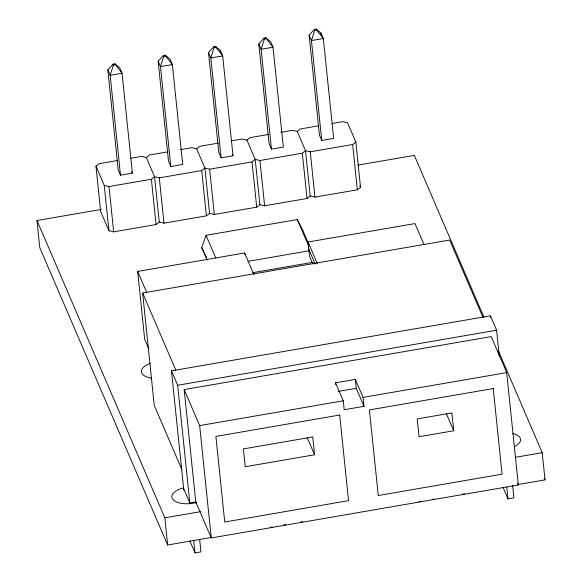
<?xml version="1.0" encoding="UTF-8"?>
<svg xmlns="http://www.w3.org/2000/svg" width="582" height="582" viewBox="0 0 582 582"><rect width="100%" height="100%" fill="white"/><g stroke="black" fill="none" stroke-linecap="round" stroke-linejoin="round"><path stroke-width="0.87" d="M113.032 64.18L113.425 65.075L110.173 75.318L120.496 175.189L132.376 173.138L122.06 73.267L119.732 67.861L115.01 63.838L113.032 64.18L107.852 69.913L118.168 169.784L120.496 175.189M163.353 55.494L163.738 56.396L160.487 66.632L170.81 166.503L182.697 164.451L172.374 64.58L170.053 59.182L165.324 55.152L163.353 55.494L158.166 61.234L168.489 161.105L170.81 166.503M213.667 46.807L214.052 47.709L210.808 57.945L221.124 157.817L233.011 155.765L222.688 55.894L220.367 50.496L215.646 46.465L213.667 46.807L208.48 52.547L218.803 152.419L221.124 157.817M263.981 38.128L264.373 39.023L261.122 49.266L271.445 149.138L283.325 147.086L273.009 47.215L270.681 41.809L265.959 37.786L263.981 38.128L258.801 43.861L269.117 143.732L271.445 149.138M314.302 29.442L314.687 30.337L311.435 40.58L321.759 140.451L333.646 138.4L323.323 38.528L321.002 33.123L316.281 29.1L314.302 29.442L309.115 35.175L319.438 135.046L321.759 140.451M207.068 260.038L201.75 247.685L206.064 235.295L297.286 219.552L302.786 230.246L308.802 244.251M332.22 123.464L342.82 121.631L347.556 122.751L355.842 142.015L360.52 187.317L357.333 189.797L314.942 197.116L310.206 195.996L307.02 198.484L264.628 205.802L259.892 204.682L256.698 207.17L214.307 214.482L209.571 213.368L206.384 215.849L163.993 223.168L159.257 222.055L156.071 224.536L113.679 231.854L108.943 230.734L100.657 211.47L95.972 166.168L99.158 163.688L117.71 160.487M130.957 158.195L141.55 156.369L146.293 157.482L149.479 155.001L168.023 151.8M95.972 166.168L104.258 185.44L108.994 186.553L151.385 179.234L154.572 176.753L159.308 177.866L201.707 170.555L204.893 168.067L209.629 169.187L252.021 161.869L255.207 159.388L259.943 160.501L302.334 153.182L305.521 150.702L310.264 151.815L352.656 144.503L355.842 142.015M180.391 149.669L191.871 147.683L196.607 148.803L199.793 146.315L218.337 143.114M231.585 140.829L242.185 139.003L246.921 140.117L250.107 137.636L268.658 134.435M281.019 132.296L292.506 130.317L297.242 131.43L300.428 128.949L318.972 125.748M196.025 502.528L193.137 503.219A17.94 8.366 -5.9 0 1 172.498 498.89A17.94 8.366 -5.9 0 1 183.577 487.854M113.425 65.075L115.396 64.733L122.06 73.267L110.173 75.318L107.852 69.913M163.738 56.396L165.717 56.054L172.374 64.58L160.487 66.632L158.166 61.234M214.052 47.709L216.031 47.368L222.688 55.894L210.808 57.945L208.48 52.547M264.373 39.023L266.345 38.681L273.009 47.215L261.122 49.266L258.801 43.861M314.687 30.337L316.666 29.995L323.323 38.528L311.435 40.58L309.115 35.175M211.462 537.441L167.645 544.999L39.794 247.699L36.986 220.52L101.37 209.411M358.017 165.113L414.355 155.394L484.028 317.401M148.817 348.865L144.663 339.197L137.658 271.43L244.629 252.966L253.956 274.639M312.723 263.792L309.5 256.291L308.024 242.025L414.995 223.561L423.958 244.404M248.005 261.34L309.719 250.689M252.697 272.689L313.225 262.242M181.81 469.47L154.252 405.385L142.641 293.03L449.69 240.039L482.878 317.205M183.825 490.342L171.472 370.85L490.408 315.808L496.606 330.212L499.298 356.271M171.472 370.85L177.67 385.262L496.606 330.212M195.959 503.721L184.167 389.584L491.215 336.592L506.704 372.604L518.315 484.959L211.266 537.95L195.778 501.939L189.834 502.964L183.636 488.56M335.53 382.803L355.34 379.384L363.081 397.39L364.005 406.309L344.195 409.728L343.271 400.809L335.53 382.803L335.712 384.586M338.171 391.424L356.257 388.303L364.005 406.309M184.167 389.584L199.655 425.602L343.271 400.809M363.081 397.39L506.704 372.604M314.571 454.775L245.24 466.742L243.392 448.911L312.73 436.944L314.571 454.775L307.18 437.584M453.734 430.76L419.069 436.74L417.221 418.909L451.894 412.922L453.734 430.76L446.343 413.569M36.986 220.52L164.837 517.82L200.601 511.651M515.383 457.321L542.206 452.687L545.014 479.866L517.296 484.653M270.485 527.248L272.267 526.943M283.892 524.935L285.682 524.629M300.887 522.003L302.676 521.698M418.924 501.633L420.713 501.32M432.339 499.312L434.128 499.007M462.748 494.067L464.531 493.762M189.834 540.896L194.992 552.9L200.935 551.874L199.648 539.39M503.168 487.672L507.984 498.883L513.928 497.857L512.64 485.373M201.75 247.685L204.107 252.472M204.893 254.065L206.472 257.259M498.396 350.808L542.206 452.687M544.301 478.2L545.014 479.866M517.602 483.315L518.315 484.959M316.281 29.1L316.666 29.995M359.829 185.709L360.52 187.317M265.959 37.786L266.345 38.681M297.242 131.43L305.521 150.702L310.206 195.996M308.024 242.025L317.343 263.697M297.286 219.552L308.86 246.462M308.758 249.161L315.211 264.163M215.646 46.465L216.031 47.368M246.921 140.117L255.207 159.388L259.892 204.682M232.349 154.223L233.011 155.765M165.324 55.152L165.717 56.054M196.607 148.803L204.893 168.067L209.571 213.368M206.064 235.295L215.878 258.124M115.01 63.838L115.396 64.733M146.293 157.482L154.572 176.753L159.257 222.055M131.714 171.595L132.376 173.138M137.658 271.43L146.62 292.266M142.641 293.03L175.829 370.203M490.408 315.808L490.597 317.605M506.784 487.287L507.984 498.883M352.656 144.503L357.333 189.797M321.002 33.123L321.184 34.927M355.34 379.384L356.257 388.303M310.264 151.815L314.942 197.116M302.334 153.182L307.02 198.484M259.943 160.501L264.628 205.802M252.021 161.869L256.698 207.17M244.629 252.966L244.818 254.749M220.367 50.496L220.556 52.293M209.629 169.187L214.307 214.482M201.707 170.555L206.384 215.849M199.655 425.602L211.266 537.95M159.308 177.866L163.993 223.168M177.67 385.262L189.834 502.964M193.704 540.416L194.992 552.9M151.385 179.234L156.071 224.536M164.837 517.82L167.645 544.999M108.994 186.553L113.679 231.854M104.258 185.44L108.943 230.734M512.669 433.452A17.94 8.366 -5.9 0 1 514.43 446.62M151.698 378.162A17.94 8.366 -5.9 0 1 141.375 371.68A17.94 8.366 -5.9 0 1 150.556 363.292M339.699 415.039L215.893 436.413L224.739 522.01L348.545 500.644L339.699 415.039M493.223 388.543L369.417 409.91L378.264 495.515L502.07 474.148L493.223 388.543"/></g></svg>
